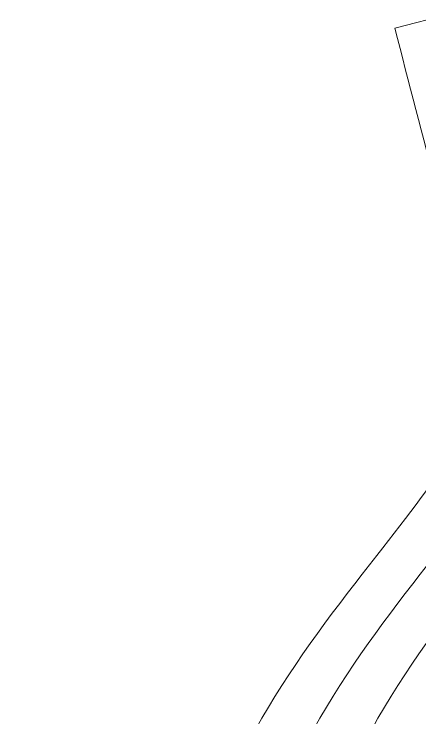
# Model space of a CAD drawing. Header units: millimetres. Extents: x -2210 to -375, y -2136 to -307.
# Drawn here: x -2011.5 to -1774.3, y -718.7 to -307.6 of the extents above; entities that cross this region are included whole.
import ezdxf

# ---------------------------------------------------------------- set-up
doc = ezdxf.new("R2010")
doc.units = ezdxf.units.MM
doc.header["$MEASUREMENT"] = 0
doc.layers.add('Layer 1', color=7, linetype='Continuous')

msp = doc.modelspace()

# ---------------------------------------------------------------- linework, layer by layer
at = {"layer": 'Layer 1', "color": 1, "lineweight": 9}
msp.add_open_spline([(-1757.1902, -307.5525), (-1757.1902, -307.5525), (-1788.9739, -315.8242), (-1788.9739, -315.8242)], degree=3, dxfattribs=at)
for points in [[(-1735.1833, -1127.6516), (-2011.51, -895.0156), (-1890.4712, -740.185), (-1799.449, -623.7504), (-1799.449, -623.7504), (-1799.449, -623.7504), (-1799.449, -623.7504), (-1799.449, -623.7504), (-1799.449, -623.7504), (-1762.7446, -576.7974), (-1731.5048, -536.8363), (-1739.6677, -505.4766), (-1739.6677, -505.4766), (-1739.6677, -505.4766), (-1739.6677, -505.4766), (-1739.6677, -505.4766), (-1739.6677, -505.4766), (-1756.1268, -442.2654), (-1772.5936, -379.0565), (-1788.9739, -315.8242)], [(-1701.2584, -1127.6416), (-1977.5851, -895.0067), (-1856.5463, -740.1761), (-1765.524, -623.7404), (-1765.524, -623.7404), (-1765.524, -623.7404), (-1765.524, -623.7404), (-1765.524, -623.7404), (-1765.524, -623.7404), (-1728.8197, -576.7886), (-1697.5798, -536.8274), (-1705.7428, -505.4677), (-1705.7428, -505.4677), (-1705.7428, -505.4677), (-1705.7428, -505.4677), (-1705.7428, -505.4677), (-1705.7428, -505.4677), (-1722.2018, -442.2565), (-1738.6687, -379.0465), (-1755.049, -315.8153)], [(-1667.3334, -1127.6327), (-1943.6602, -894.9978), (-1822.6224, -740.1672), (-1731.5991, -623.7316), (-1731.5991, -623.7316), (-1731.5991, -623.7316), (-1731.5991, -623.7316), (-1731.5991, -623.7316), (-1731.5991, -623.7316), (-1694.8947, -576.7797), (-1663.6549, -536.8186), (-1671.8178, -505.4577), (-1671.8178, -505.4577), (-1671.8178, -505.4577), (-1671.8178, -505.4577), (-1671.8178, -505.4577), (-1671.8178, -505.4577), (-1688.2769, -442.2477), (-1704.7438, -379.0376), (-1721.124, -315.8064)], [(-1633.4085, -1127.6239), (-1909.7352, -894.9889), (-1788.6975, -740.1573), (-1697.6753, -623.7227), (-1697.6753, -623.7227), (-1697.6753, -623.7227), (-1697.6753, -623.7227), (-1697.6753, -623.7227), (-1697.6753, -623.7227), (-1660.9698, -576.7697), (-1629.7311, -536.8097), (-1637.8929, -505.4488), (-1637.8929, -505.4488), (-1637.8929, -505.4488), (-1637.8929, -505.4488), (-1637.8929, -505.4488), (-1637.8929, -505.4488), (-1654.352, -442.2388), (-1670.8188, -379.0287), (-1687.1991, -315.7976)], [(-1599.4836, -1127.615), (-1875.8114, -894.9801), (-1754.7726, -740.1484), (-1663.7503, -623.7138), (-1663.7503, -623.7138), (-1663.7503, -623.7138), (-1663.7503, -623.7138), (-1663.7503, -623.7138), (-1663.7503, -623.7138), (-1627.0449, -576.7608), (-1595.8061, -536.8008), (-1603.968, -505.44), (-1603.968, -505.44), (-1603.968, -505.44), (-1603.968, -505.44), (-1603.968, -505.44), (-1603.968, -505.44), (-1620.427, -442.2288), (-1636.8939, -379.0198), (-1653.2742, -315.7887)], [(-1565.5597, -1127.6061), (-1841.8865, -894.9701), (-1720.8476, -740.1395), (-1629.8254, -623.7049), (-1629.8254, -623.7049), (-1629.8254, -623.7049), (-1629.8254, -623.7049), (-1629.8254, -623.7049), (-1629.8254, -623.7049), (-1593.1199, -576.7519), (-1561.8812, -536.7908), (-1570.043, -505.4311), (-1570.043, -505.4311), (-1570.043, -505.4311), (-1570.043, -505.4311), (-1570.043, -505.4311), (-1570.043, -505.4311), (-1586.5021, -442.2199), (-1602.969, -379.011), (-1619.3492, -315.7798)], [(-1531.6348, -1127.5972), (-1807.9616, -894.9612), (-1686.9227, -740.1306), (-1595.9005, -623.6949), (-1595.9005, -623.6949), (-1595.9005, -623.6949), (-1595.9005, -623.6949), (-1595.9005, -623.6949), (-1595.9005, -623.6949), (-1559.195, -576.743), (-1527.9563, -536.7819), (-1536.1181, -505.4222), (-1536.1181, -505.4222), (-1536.1181, -505.4222), (-1536.1181, -505.4222), (-1536.1181, -505.4222), (-1536.1181, -505.4222), (-1552.5772, -442.211), (-1569.044, -379.0021), (-1585.4243, -315.7698)]]:
    msp.add_open_spline(points, degree=3, knots=[0, 0, 0, 0, 0.16666667, 0.16666667, 0.16666667, 0.16666667, 0.33333333, 0.33333333, 0.33333333, 0.33333333, 0.5, 0.5, 0.5, 0.5, 0.66666667, 0.66666667, 0.66666667, 0.66666667, 1, 1, 1, 1], dxfattribs=at)

doc.saveas('drawing.dxf')
